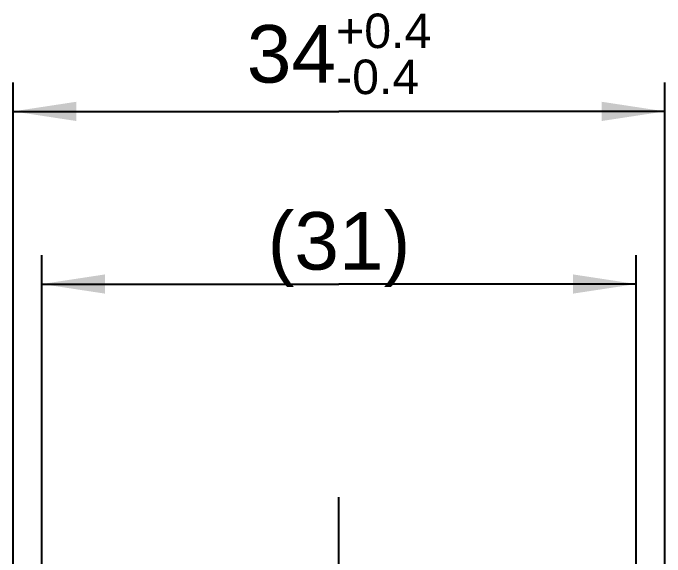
# Model space of a CAD drawing. Header units: millimetres. Extents: x 0 to 420, y 0 to 297.
# Drawn here: x 119.49 to 153.49, y 183.85 to 212.21 of the extents above; entities that cross this region are included whole.
import ezdxf
from ezdxf.enums import TextEntityAlignment as Align

# ---------------------------------------------------------------- set-up
doc = ezdxf.new("R2010")
doc.units = ezdxf.units.MM
doc.header["$LTSCALE"] = 23.1
doc.linetypes.add('CENTER', pattern=[0.6, 0.375, -0.075, 0.075, -0.075])
doc.layers.get('0').update_dxf_attribs({"linetype": 'CONTINUOUS'})
doc.layers.add('STARTBEZUEGE', color=7, linetype='CONTINUOUS')
doc.styles.get("Standard").update_dxf_attribs({"font": 'arial.ttf'})
doc.styles.add('TEXTSTYLE_3', font='arial.ttf')
doc.dimstyles.new('DIMSTYLE_10', dxfattribs={"dimtxt": 3, "dimasz": 3.3, "dimexe": 1.5, "dimexo": 0, "dimgap": 0.75, "dimtad": 1, "dimdec": 3, "dimdsep": 46, "dimtxsty": 'STANDARD', "dimblk": '_FILLED', "dimblk1": '_FILLED', "dimblk2": '_FILLED', "dimcen": 0.09, "dimadec": 3, "dimazin": 2, "dimtp": 0.3, "dimtm": 0.3, "dimtfac": 1, "dimtdec": 3, "dimtofl": 0, "dimtmove": 0, "dimatfit": 3, "dimldrblk": '_FILLED', "dimfxl": 1, "dimtolj": 1, "dimarcsym": 0})
doc.dimstyles.new('DIMSTYLE_2', dxfattribs={"dimtxt": 3, "dimasz": 3.3, "dimexe": 1.5, "dimexo": 0, "dimgap": 0.75, "dimtad": 1, "dimdec": 3, "dimdsep": 46, "dimtxsty": 'STANDARD', "dimblk": '_FILLED', "dimblk1": '_FILLED', "dimblk2": '_FILLED', "dimcen": 0.09, "dimadec": 3, "dimazin": 2, "dimtol": 1, "dimtp": 0.4, "dimtm": 0.4, "dimtfac": 0.6, "dimtdec": 3, "dimtofl": 0, "dimtmove": 0, "dimatfit": 3, "dimldrblk": '_FILLED', "dimfxl": 1, "dimtolj": 1, "dimarcsym": 0})

# ---------------------------------------------------------------- blocks, each defined once
blk = doc.blocks.new('_FILLED')
at = {"color": 0, "linetype": 'BYBLOCK'}
blk.add_solid([(0, 0), (-1, 0.152), (-1, -0.152)], dxfattribs=at)
blk = doc.blocks.new('*D1')
at = {"color": 2, "linetype": 'CONTINUOUS'}
for p, q in [((119.489, 157.483), (119.489, 208.58)), ((153.489, 157.483), (153.489, 208.58)), ((119.489, 207.08), (136.489, 207.08)), ((153.489, 207.08), (136.489, 207.08))]:
    blk.add_line(p, q, dxfattribs=at)
at = {"color": 2, "linetype": 'CONTINUOUS', "xscale": 3.3, "yscale": 3.3, "zscale": 3.3, "rotation": 180}
blk.add_blockref('_FILLED', (119.489, 207.08), dxfattribs=at)
at = {"color": 2, "linetype": 'CONTINUOUS', "xscale": 3.3, "yscale": 3.3, "zscale": 3.3}
blk.add_blockref('_FILLED', (153.489, 207.08), dxfattribs=at)
at = {"color": 2, "linetype": 'CONTINUOUS', "style": 'TEXTSTYLE_3'}
for s, p in [('+0.4', (138.82, 210.38)), ('-0.4', (138.506, 207.98))]:
    blk.add_text(s, height=1.8, dxfattribs=at).set_placement(p, align=Align.CENTER)
at = {"color": 2, "linetype": 'CONTINUOUS'}
blk.add_text('34', height=3, dxfattribs=at).set_placement((134.01, 208.58), align=Align.CENTER)
blk = doc.blocks.new('*D10')
at = {"color": 2, "linetype": 'CONTINUOUS'}
for p, q in [((120.989, 179.977), (120.989, 199.58)), ((151.989, 179.977), (151.989, 199.58)), ((120.989, 198.08), (136.489, 198.08)), ((151.989, 198.08), (136.489, 198.08))]:
    blk.add_line(p, q, dxfattribs=at)
at = {"color": 2, "linetype": 'CONTINUOUS', "xscale": 3.3, "yscale": 3.3, "zscale": 3.3, "rotation": 180}
blk.add_blockref('_FILLED', (120.989, 198.08), dxfattribs=at)
at = {"color": 2, "linetype": 'CONTINUOUS', "xscale": 3.3, "yscale": 3.3, "zscale": 3.3}
blk.add_blockref('_FILLED', (151.989, 198.08), dxfattribs=at)
at = {"color": 2, "linetype": 'CONTINUOUS'}
for s, p in [('(', (133.461, 198.83)), (')', (139.517, 198.83)), ('31', (136.489, 198.83))]:
    blk.add_text(s, height=3, dxfattribs=at).set_placement(p, align=Align.CENTER)

msp = doc.modelspace()

# ---------------------------------------------------------------- linework, layer by layer
at = {"layer": 'STARTBEZUEGE', "color": 2, "linetype": 'CENTER'}
msp.add_line((136.4892, 154.0799), (136.4892, 186.964), dxfattribs=at)

# ---------------------------------------------------------------- dimensions: what is measured, and where the dimension line sits
at = {"color": 2, "linetype": 'CONTINUOUS'}
dim = msp.add_linear_dim(base=(119.4892, 207.0799), p1=(153.4892, 157.483), p2=(119.4892, 157.483), angle=180, dimstyle='DIMSTYLE_2', dxfattribs=at)
dim.commit()
dim.dimension.update_dxf_attribs({"geometry": '*D1', "text_midpoint": (136.4892, 207.0799), "dimtype": 160})
dim = msp.add_linear_dim(base=(120.9892, 198.0799), p1=(151.9892, 179.9769), p2=(120.9892, 179.9769), angle=180, text='(<>)', dimstyle='DIMSTYLE_10', dxfattribs=at)
dim.commit()
dim.dimension.update_dxf_attribs({"geometry": '*D10', "text_midpoint": (136.4892, 198.0799), "dimtype": 160})

doc.saveas('drawing.dxf')
